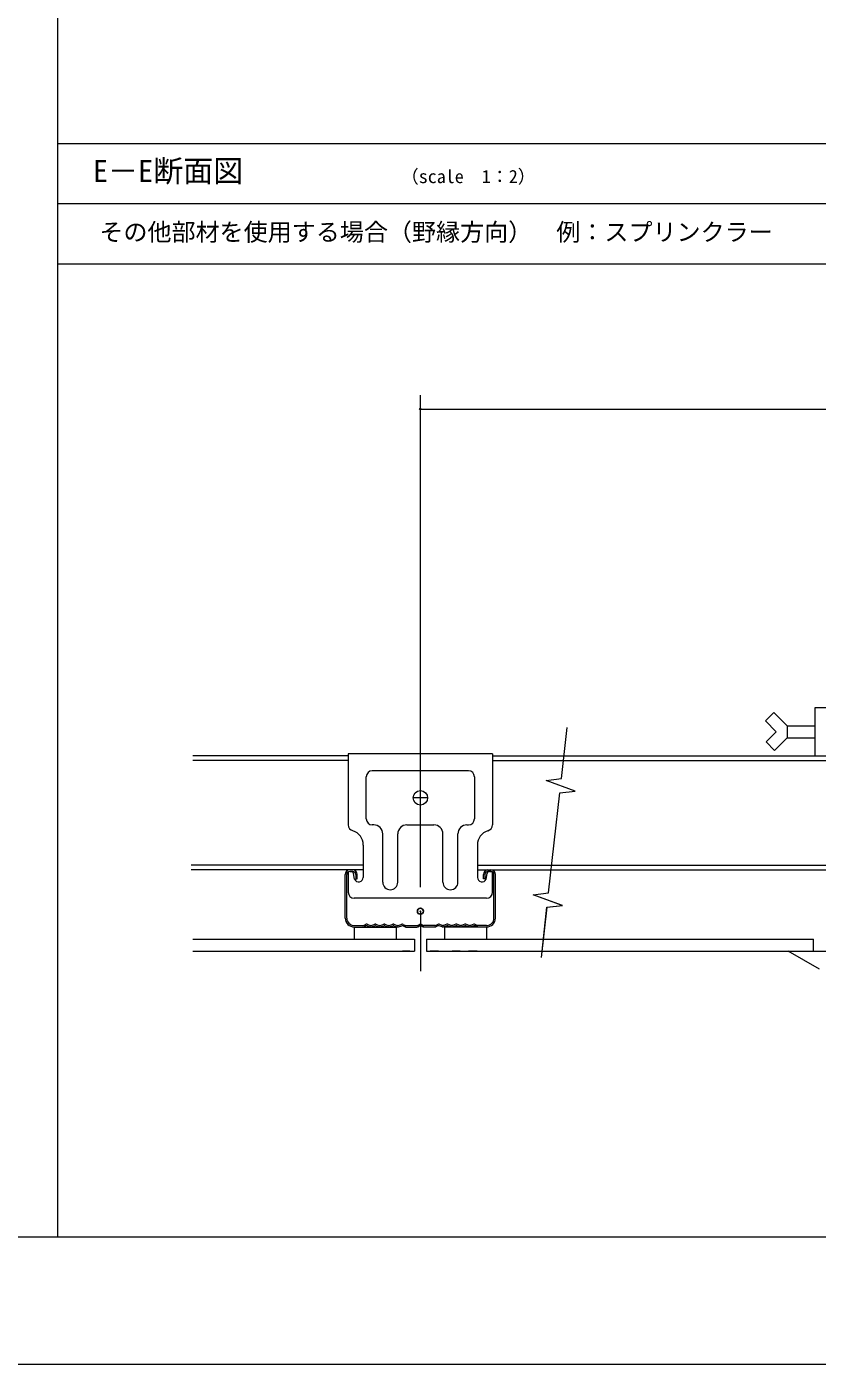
# Model space of a CAD drawing. Units: millimetres, scale not verified. Extents: x -869 to 897, y -284 to 297.
# Drawn here: x 322.7 to 454.2, y -284.3 to -61.7 of the extents above; entities that cross this region are included whole.
import ezdxf
from ezdxf.enums import TextEntityAlignment as Align

# ---------------------------------------------------------------- set-up
doc = ezdxf.new("R2010")
doc.units = ezdxf.units.MM
doc.header["$LTSCALE"] = 2
doc.header["$PDMODE"] = 32
doc.header["$PDSIZE"] = 1
doc.linetypes.add('CHAIN1', pattern=[8, 5, -1, 1, -1])
doc.linetypes.add('USER1', pattern=[50.8, 31.75, -6.35, 6.35, -6.35])
doc.layers.add('0-0_0', color=7, linetype='Continuous', lineweight=18)
doc.layers.add('1-D_S_図枠', color=7, linetype='Continuous', lineweight=18)
doc.layers.add('0-6_DEFPOINTS', color=7, linetype='Continuous')
doc.styles.add('ＭＳ ゴシック', font='')
doc.styles.get('ＭＳ ゴシック').set_extended_font_data('MS Gothic')

# ---------------------------------------------------------------- blocks, each defined once
blk = doc.blocks.new('_DOTSMALL')
at = {"layer": '0-0_0'}
blk.add_line((0.062, 0), (-0.062, 0), dxfattribs=at)
blk.add_circle((0, 0), 0.0625, dxfattribs=at)
blk = doc.blocks.new('D16')
at = {"layer": '0-0_0'}
for p, q in [((7485.631, 1089.761), (7485.631, 1171.629)), ((7634.932, 1089.389), (7634.932, 1171.629)), ((7485.631, 1169.343), (7634.932, 1169.343))]:
    blk.add_line(p, q, dxfattribs=at)
at = {"layer": '0-6_DEFPOINTS'}
for p in [(7634.932, 1169.343), (7485.631, 1085.761), (7634.932, 1085.389)]:
    blk.add_point(p, dxfattribs=at)
at = {"layer": '0-0_0', "xscale": 1.856, "yscale": 1.856, "rotation": 180}
blk.add_blockref('_DOTSMALL', (7485.631, 1169.343), dxfattribs=at)
at = {"layer": '0-0_0', "xscale": 1.856, "yscale": 1.856}
blk.add_blockref('_DOTSMALL', (7634.932, 1169.343), dxfattribs=at)
at = {"layer": '0-0_0', "style": 'ＭＳ ゴシック'}
blk.add_text('910', height=4.399, dxfattribs=at).set_placement((7555.781, 1170.343), align=Align.BOTTOM_LEFT)

msp = doc.modelspace()

# ---------------------------------------------------------------- linework, layer by layer
at = {"layer": '0-0_0', "color": 3}
for p, q in [((446.954, -175.793), (445.54, -177.207)), ((449.167, -178.006), (446.954, -175.793)), ((453.78, -175.011), (453.78, -183.001)), ((445.54, -177.207), (447.339, -179.006)), ((449.167, -178.006), (453.78, -178.006)), ((449.167, -178.006), (449.167, -180.006)), ((445.641, -180.704), (447.339, -179.006)), ((449.167, -180.006), (453.78, -180.006)), ((400.131, -182.701), (376.131, -182.701)), ((376.131, -182.701), (376.131, -194.501)), ((400.131, -182.701), (400.131, -194.501)), ((378.631, -197.851), (378.631, -203.251)), ((397.631, -197.851), (397.631, -203.251)), ((376.131, -202.318), (376.131, -205.701)), ((376.903, -202.251), (376.431, -202.251)), ((399.63, -202.259), (400.102, -202.259)), ((399.659, -202.251), (400.131, -202.251)), ((400.131, -205.701), (400.131, -202.267)), ((377.19, -203.547), (376.995, -202.573)), ((399.072, -203.547), (399.267, -202.573)), ((399.131, -206.701), (377.131, -206.701)), ((350.307, -213.501), (387.131, -213.501)), ((377.131, -211.501), (377.131, -213.501)), ((377.131, -211.501), (384.131, -211.501)), ((384.131, -211.501), (384.131, -213.501)), ((387.131, -213.501), (387.131, -215.501)), ((389.131, -213.501), (389.131, -215.501)), ((389.131, -213.501), (453.532, -213.501)), ((392.131, -211.501), (392.131, -213.501)), ((399.131, -211.501), (392.131, -211.501)), ((399.131, -211.501), (399.131, -213.501)), ((453.532, -215.501), (453.532, -213.501)), ((350.307, -215.501), (387.132, -215.501)), ((389.131, -215.501), (487.807, -215.501)), ((454.532, -218.501), (449.335, -215.501))]:
    msp.add_line(p, q, dxfattribs=at)
at = {"layer": '0-0_0'}
for p, q in [((492.474, -175.011), (453.78, -175.011)), ((411.616, -186.797), (412.573, -178.293)), ((409.065, -187.114), (411.616, -186.797)), ((413.899, -188.865), (409.065, -187.114)), ((406.922, -206.151), (409.474, -205.834)), ((411.757, -207.903), (406.922, -206.151)), ((408.258, -216.546), (409.195, -208.219)), ((408.268, -216.546), (409.205, -208.219)), ((409.205, -208.219), (411.757, -207.903)), ((391.138, -215.501), (389.741, -215.501)), ((394.741, -215.501), (393.442, -215.502)), ((397.605, -215.501), (396.138, -215.501))]:
    msp.add_line(p, q, dxfattribs=at)
at = {"layer": '0-0_0', "color": 4}
for p, q in [((376.131, -183.001), (350.307, -183.001)), ((376.131, -183.801), (350.307, -183.801)), ((400.131, -183.001), (525.432, -183.001)), ((400.131, -183.801), (525.432, -183.801)), ((378.631, -201.201), (350.007, -201.201)), ((378.631, -202.001), (350.007, -202.001)), ((397.631, -201.201), (487.807, -201.201)), ((397.631, -202.001), (487.807, -202.001))]:
    msp.add_line(p, q, dxfattribs=at)
at = {"layer": '0-0_0', "color": 2}
for p, q in [((379.131, -193.501), (379.131, -186.501)), ((396.131, -185.501), (380.131, -185.501)), ((397.131, -186.501), (397.131, -193.501)), ((380.381, -194.501), (380.131, -194.501)), ((385.881, -194.501), (390.381, -194.501)), ((395.881, -194.501), (396.131, -194.501)), ((381.881, -204.051), (381.881, -196.001)), ((384.381, -204.051), (384.381, -196.001)), ((391.881, -204.051), (391.881, -196.001)), ((394.381, -204.051), (394.381, -196.001)), ((376.381, -202.251), (376.881, -202.251)), ((399.881, -202.251), (399.381, -202.251)), ((399.881, -202.251), (399.381, -202.251)), ((375.631, -210.001), (375.631, -202.751)), ((375.881, -210.001), (375.881, -202.751)), ((377.381, -202.751), (377.381, -203.501)), ((377.381, -203.501), (377.631, -203.501)), ((377.631, -203.501), (377.631, -202.751)), ((398.631, -203.501), (398.631, -202.751)), ((398.631, -203.501), (398.631, -202.751)), ((398.881, -203.501), (398.631, -203.501)), ((398.881, -203.501), (398.631, -203.501)), ((398.881, -202.751), (398.881, -203.501)), ((398.881, -202.751), (398.881, -203.501)), ((400.381, -210.001), (400.381, -202.751)), ((400.631, -210.001), (400.631, -202.751)), ((377.131, -211.251), (378.569, -211.251)), ((378.703, -211.22), (379.029, -211.057)), ((378.703, -211.47), (379.029, -211.307)), ((379.258, -211.04), (379.795, -211.22)), ((379.258, -211.291), (379.796, -211.47)), ((379.985, -211.22), (380.545, -211.033)), ((379.985, -211.47), (380.545, -211.283)), ((380.735, -211.033), (381.295, -211.22)), ((380.735, -211.283), (381.295, -211.47)), ((381.485, -211.22), (382.045, -211.033)), ((381.485, -211.47), (382.045, -211.283)), ((382.235, -211.033), (382.795, -211.22)), ((382.235, -211.283), (382.795, -211.47)), ((382.985, -211.22), (383.545, -211.033)), ((382.985, -211.47), (383.545, -211.283)), ((383.735, -211.033), (384.295, -211.22)), ((383.735, -211.283), (384.295, -211.47)), ((384.485, -211.22), (385.022, -211.041)), ((384.485, -211.47), (385.022, -211.291)), ((385.251, -211.057), (385.577, -211.22)), ((385.251, -211.307), (385.577, -211.47)), ((385.711, -211.251), (387.56, -211.251)), ((387.694, -211.22), (387.997, -211.068)), ((387.694, -211.47), (387.997, -211.318)), ((388.568, -211.22), (388.265, -211.068)), ((388.568, -211.47), (388.265, -211.318)), ((390.551, -211.251), (388.702, -211.251)), ((391.011, -211.057), (390.685, -211.22)), ((391.011, -211.307), (390.685, -211.47)), ((391.777, -211.22), (391.24, -211.041)), ((391.777, -211.47), (391.24, -211.291)), ((392.527, -211.033), (391.967, -211.22)), ((392.527, -211.283), (391.967, -211.47)), ((393.277, -211.22), (392.717, -211.033)), ((393.277, -211.47), (392.717, -211.283)), ((394.027, -211.033), (393.467, -211.22)), ((394.027, -211.283), (393.467, -211.47)), ((394.777, -211.22), (394.217, -211.033)), ((394.777, -211.47), (394.217, -211.283)), ((395.527, -211.033), (394.967, -211.22)), ((395.527, -211.283), (394.967, -211.47)), ((396.277, -211.22), (395.717, -211.033)), ((396.277, -211.47), (395.717, -211.283)), ((397.004, -211.04), (396.467, -211.22)), ((397.004, -211.291), (396.467, -211.47)), ((397.559, -211.22), (397.233, -211.057)), ((397.559, -211.47), (397.233, -211.307)), ((399.131, -211.251), (397.693, -211.251)), ((377.131, -211.501), (378.601, -211.501)), ((385.711, -211.501), (387.56, -211.501)), ((390.551, -211.501), (388.702, -211.501)), ((399.131, -211.501), (397.661, -211.501))]:
    msp.add_line(p, q, dxfattribs=at)
at = {"layer": '0-0_0', "linetype": 'USER1'}
msp.add_line((389.331, -190.001), (386.931, -190.001), dxfattribs=at)
at = {"layer": '0-0_0', "linetype": 'CHAIN1'}
msp.add_line((388.131, -208.87), (388.131, -218.953), dxfattribs=at)
at = {"layer": '0-0_0'}
for points in [[(413.889, -188.865), (409.055, -187.114), (411.606, -186.797), (412.563, -178.293)], [(409.464, -205.834), (411.338, -189.182), (413.889, -188.865)], [(409.474, -205.834), (411.348, -189.182), (413.899, -188.865)], [(409.195, -208.219), (411.747, -207.903), (406.912, -206.151), (409.464, -205.834)], [(386.396, -215.502), (385.701, -215.501), (385.277, -215.501), (385.133, -215.501)]]:
    msp.add_lwpolyline(points, dxfattribs=at)
at = {"layer": '0-0_0', "color": 3}
msp.add_lwpolyline([(449.167, -180.006), (447.056, -182.118), (445.641, -180.704)], dxfattribs=at)
msp.add_circle((388.131, -190.001), 1.2, dxfattribs=at)
at = {"layer": '0-0_0', "color": 2}
for centre, radius, start, end in [((380.131, -186.501), 1, 90, 180), ((396.131, -186.501), 1, 0, 90), ((380.131, -193.501), 1, 180, 270), ((396.131, -193.501), 1, 270, 0), ((380.381, -196.001), 1.5, 0, 90), ((385.881, -196.001), 1.5, 90, 180), ((390.381, -196.001), 1.5, 0, 90), ((395.881, -196.001), 1.5, 90, 180), ((376.381, -202.751), 0.75, 90, 180), ((376.381, -202.751), 0.5, 90, 180), ((376.881, -202.751), 0.75, 0, 90), ((376.881, -202.751), 0.5, 0, 90), ((399.381, -202.751), 0.75, 90, 180), ((399.381, -202.751), 0.75, 90, 180), ((399.381, -202.751), 0.5, 90, 180), ((399.381, -202.751), 0.5, 90, 180), ((399.881, -202.751), 0.75, 0, 90), ((399.881, -202.751), 0.75, 0, 90), ((399.881, -202.751), 0.5, 0, 90), ((399.881, -202.751), 0.5, 0, 90), ((383.131, -204.051), 1.25, 180, 0), ((393.131, -204.051), 1.25, 180, 0), ((377.131, -210.001), 1.5, 180, 270), ((377.131, -210.001), 1.25, 180, 270), ((378.569, -210.951), 0.3, 270, 296.52237), ((378.569, -211.201), 0.3, 270, 296.52237), ((379.163, -211.325), 0.3, 71.56505, 116.52235), ((379.163, -211.575), 0.3, 71.53485, 116.52235), ((379.89, -210.935), 0.3, 251.56505, 288.43494), ((379.89, -211.185), 0.3, 251.62549, 288.46515), ((380.64, -211.317), 0.3, 71.53485, 108.46515), ((380.64, -211.567), 0.3, 71.53485, 108.46515), ((381.39, -210.935), 0.3, 251.53485, 288.46515), ((381.39, -211.185), 0.3, 251.53485, 288.46515), ((382.14, -211.317), 0.3, 71.53485, 108.46515), ((382.14, -211.567), 0.3, 71.53485, 108.46515), ((382.89, -210.935), 0.3, 251.53485, 288.46515), ((382.89, -211.185), 0.3, 251.53485, 288.46515), ((383.64, -211.317), 0.3, 71.53485, 108.46515), ((383.64, -211.567), 0.3, 71.53485, 108.46515), ((384.39, -210.935), 0.3, 251.53485, 288.46515), ((384.39, -211.185), 0.3, 251.53485, 288.46515), ((385.117, -211.325), 0.3, 63.47764, 108.46515), ((385.117, -211.575), 0.3, 63.47764, 108.46515), ((385.711, -210.951), 0.3, 243.47765, 270), ((385.711, -211.201), 0.3, 243.47765, 270), ((387.56, -210.951), 0.3, 270, 296.52237), ((387.56, -211.201), 0.3, 270, 296.52237), ((388.131, -211.337), 0.3, 63.47764, 116.52235), ((388.131, -211.587), 0.3, 63.47764, 116.52235), ((388.702, -210.951), 0.3, 243.47765, 270), ((388.702, -211.201), 0.3, 243.47765, 270), ((390.551, -210.951), 0.3, 270, 296.52237), ((390.551, -211.201), 0.3, 270, 296.52237), ((391.145, -211.325), 0.3, 71.53485, 116.52235), ((391.145, -211.575), 0.3, 71.53485, 116.52235), ((391.872, -210.935), 0.3, 251.53485, 288.46515), ((391.872, -211.185), 0.3, 251.53485, 288.46515), ((392.622, -211.317), 0.3, 71.53485, 108.46515), ((392.622, -211.567), 0.3, 71.53485, 108.46515), ((393.372, -210.935), 0.3, 251.53485, 288.46515), ((393.372, -211.185), 0.3, 251.53485, 288.46515), ((394.122, -211.317), 0.3, 71.53485, 108.46515), ((394.122, -211.567), 0.3, 71.53485, 108.46515), ((394.872, -210.935), 0.3, 251.53485, 288.46515), ((394.872, -211.185), 0.3, 251.53485, 288.46515), ((395.622, -211.317), 0.3, 71.53485, 108.46515), ((395.622, -211.567), 0.3, 71.53485, 108.46515), ((396.372, -210.935), 0.3, 251.56505, 288.43494), ((396.372, -211.185), 0.3, 251.53485, 288.37451), ((397.099, -211.325), 0.3, 63.47764, 108.43495), ((397.099, -211.575), 0.3, 63.47764, 108.46515), ((397.693, -210.951), 0.3, 243.47765, 270), ((397.693, -211.201), 0.3, 243.47765, 270), ((399.131, -210.001), 1.25, 270, 0), ((399.131, -210.001), 1.5, 270, 0)]:
    msp.add_arc(centre, radius, start, end, dxfattribs=at)
at = {"layer": '0-0_0', "color": 3}
for centre, radius, start, end in [((377.131, -194.501), 1, 180, 258.2627), ((376.131, -197.851), 2.5, 0, 71.73259), ((400.131, -197.851), 2.5, 108.26741, 180), ((399.131, -194.501), 1, 281.7373, 0), ((376.603, -202.651), 0.4, 11.30993, 90), ((399.659, -202.651), 0.4, 90, 168.69007), ((377.881, -203.255), 0.75, 202.79607, 0.28648), ((398.381, -203.255), 0.75, 179.71352, 337.20393), ((377.131, -205.701), 1, 180, 270), ((399.131, -205.701), 1, 270, 0)]:
    msp.add_arc(centre, radius, start, end, dxfattribs=at)
at = {"layer": '1-D_S_図枠'}
for p, q in [((327.799, -263.06), (327.799, 282.9)), ((327.799, -81.1), (883.239, -81.1)), ((327.799, -91.1), (883.239, -91.1)), ((327.799, -101.1), (883.239, -101.1)), ((84.679, -263.06), (883.239, -263.06)), ((84.679, -263.06), (327.799, -263.06))]:
    msp.add_line(p, q, dxfattribs=at)
msp.add_lwpolyline([(84.679, 282.9), (84.679, -284.27), (883.239, -284.27)], dxfattribs=at)

# ---------------------------------------------------------------- block references
at = {"layer": '0-0_0'}
msp.add_blockref('D16', (-7097.5, -1294.63), dxfattribs=at)

# ---------------------------------------------------------------- texts
at = {"layer": '0-0_0', "style": 'ＭＳ ゴシック'}
for s, height, p in [('E－E断面図', 3.666, (333.679, -88.6)), ('（scale\u30001：2）', 2.199, (384.869, -88.35))]:
    msp.add_text(s, height=height, dxfattribs=at).set_placement(p, align=Align.BOTTOM_LEFT)
at = {"layer": '1-D_S_図枠', "style": 'ＭＳ ゴシック'}
msp.add_text('その他部材を使用する場合（野縁方向）\u3000例：スプリンクラー', height=2.933, dxfattribs=at).set_placement((334.733, -98.178), align=Align.BOTTOM_LEFT)

doc.saveas('drawing.dxf')
